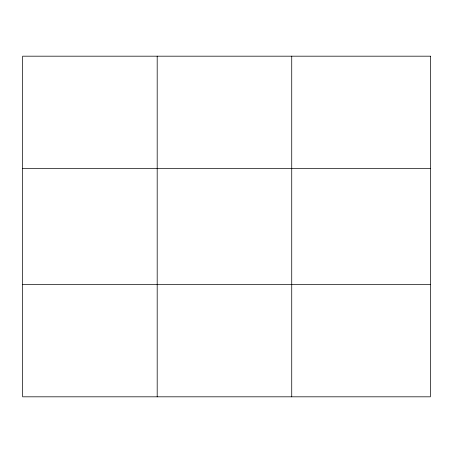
<?xml version="1.0" encoding="UTF-8"?>
<svg xmlns="http://www.w3.org/2000/svg" width="453" height="453" viewBox="0 0 453 453"><rect width="100%" height="100%" fill="white"/><g stroke="black" fill="none" stroke-linecap="round" stroke-linejoin="round"><path stroke-width="0.68" d="M157.191 396.817L157.191 56.183M291.732 396.817L291.732 56.183M22.65 168.595L430.35 168.595M22.65 284.405L430.35 284.405M430.35 56.183L430.35 396.817L22.65 396.817L22.65 56.183L430.35 56.183"/></g></svg>
